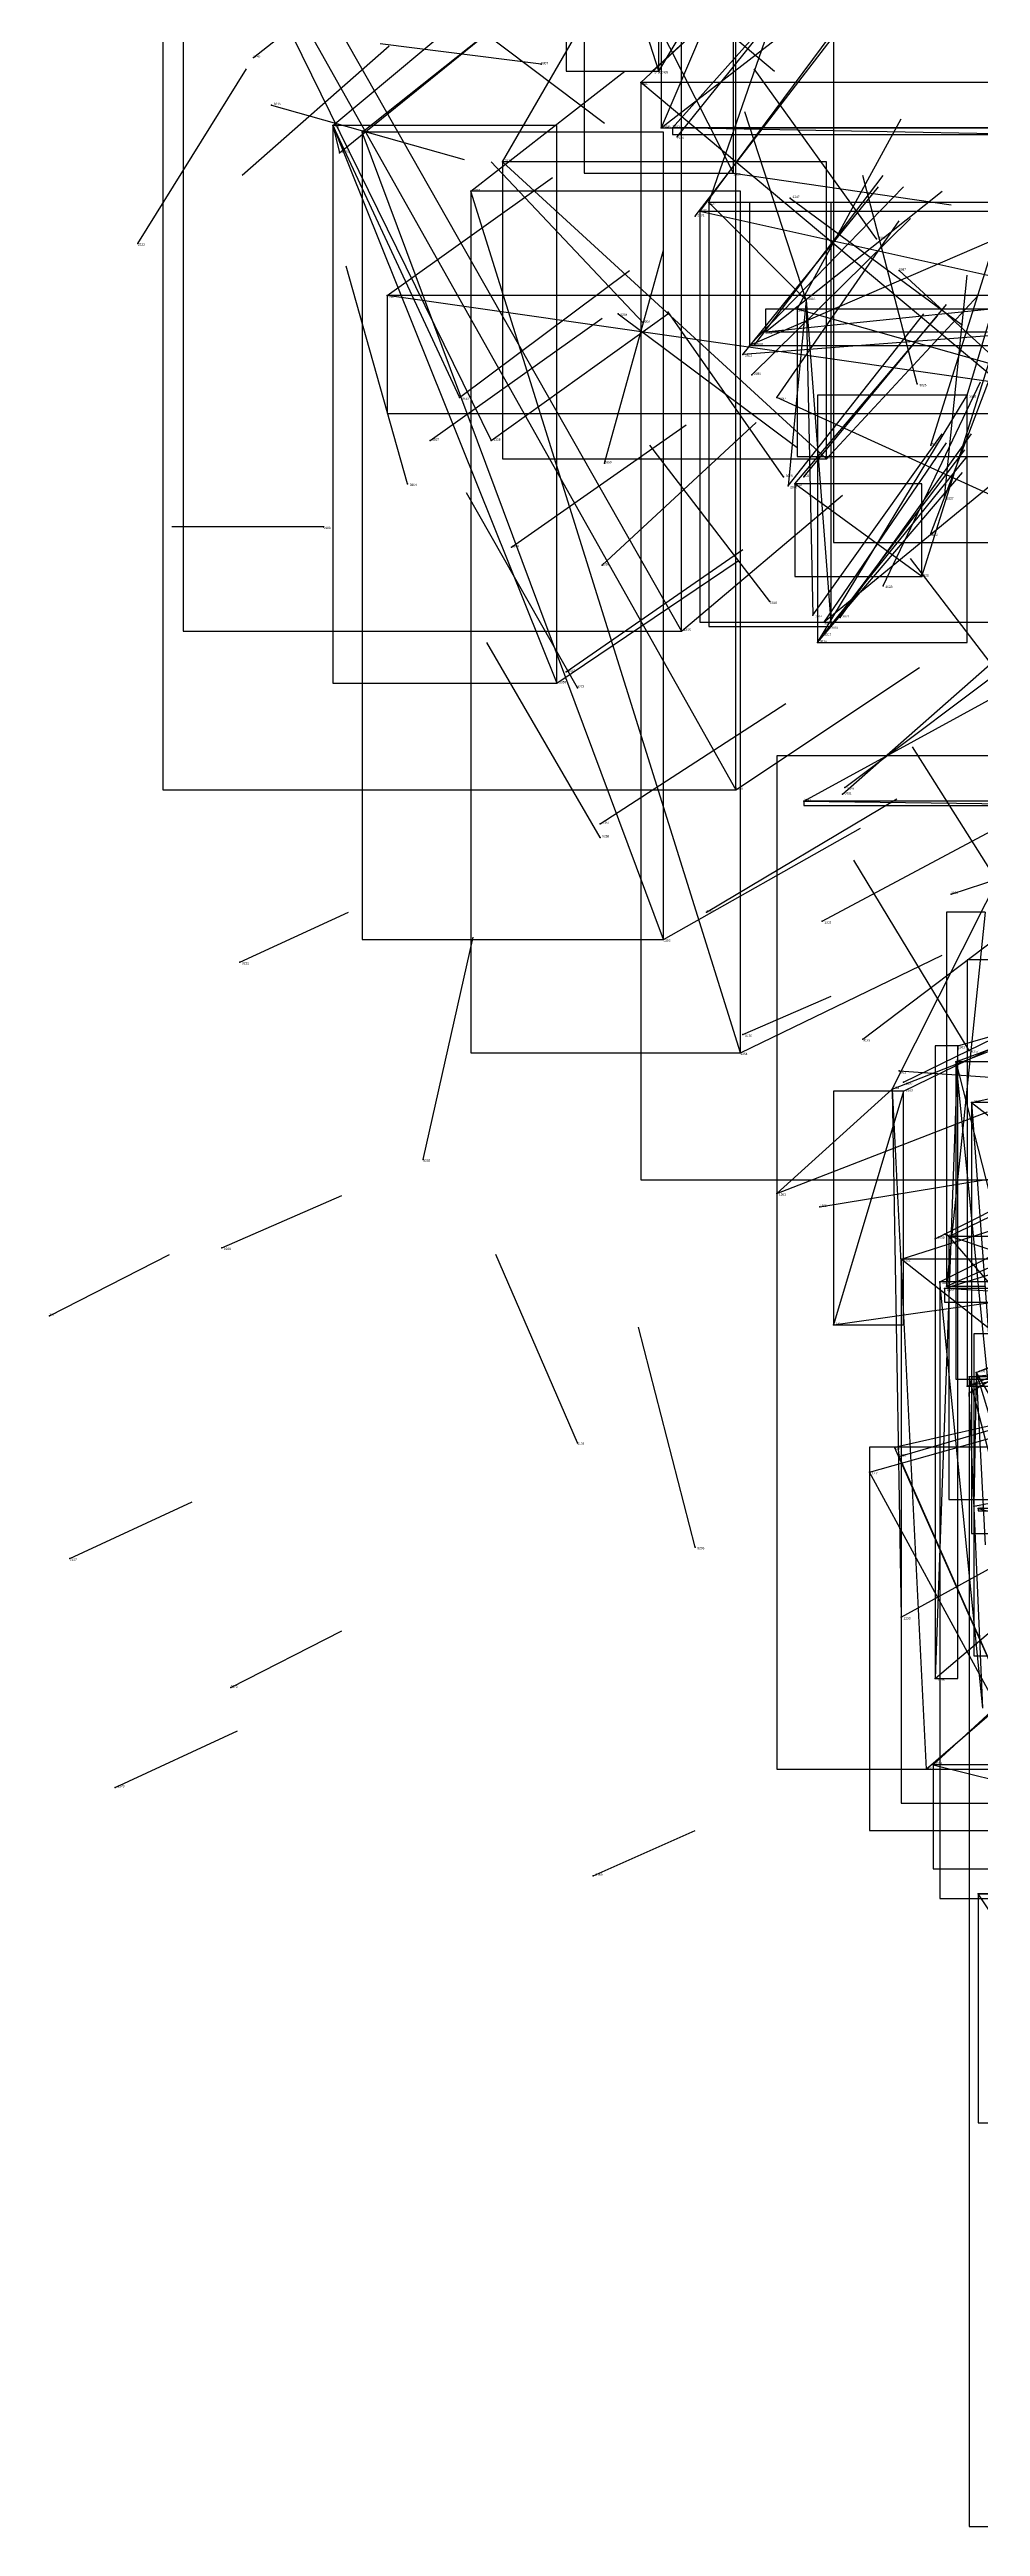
# Model space of a CAD drawing. Extents: x 59.1 to 70.8, y 600.3 to 605.1.
# Drawn here: x 67.576 to 67.987, y 601.72 to 602.813 of the extents above; entities that cross this region are included whole.
import ezdxf

# ---------------------------------------------------------------- set-up
doc = ezdxf.new("R2010")
doc.units = 0
for name, color, linetype in [('Clients', 3, 'CONTINUOUS'), ('Facilities', 3, 'CONTINUOUS'), ('Facilities_lines', 3, 'CONTINUOUS'), ('Min_max_boxes', 1, 'CONTINUOUS'), ('Normals', 1, 'CONTINUOUS'), ('Source_points', 5, 'CONTINUOUS'), ('Text', 3, 'CONTINUOUS')]:
    doc.layers.add(name, color=color, linetype=linetype)

msp = doc.modelspace()

# ---------------------------------------------------------------- linework, layer by layer
at = {"layer": 'Clients', "color": 5}
for p in [(67.837, 602.798, 449.319), (67.846, 602.778, 449.287), (67.851, 602.778, 449.363), (67.704, 602.767, 448.086), (67.714, 602.776, 448.146), (67.762, 602.75, 448.059), (67.867, 602.745, 449.136), (67.863, 602.741, 449.263), (67.725, 602.704, 448.103), (67.906, 602.698, 449.269), (67.882, 602.678, 449.146), (67.885, 602.682, 449.082), (67.757, 602.659, 448.036), (67.897, 602.659, 449.104), (67.981, 602.66, 449.177), (67.771, 602.64, 447.911), (67.919, 602.632, 448.808), (67.902, 602.62, 448.937), (67.905, 602.621, 448.999), (67.913, 602.563, 448.807), (67.918, 602.56, 448.881), (67.921, 602.558, 448.811), (67.855, 602.556, 447.935), (67.8, 602.533, 447.968), (67.879, 602.486, 447.914), (67.897, 602.308, 447.84), (67.952, 602.279, 447.882), (67.969, 602.269, 448.111), (67.971, 602.266, 447.957), (67.972, 602.267, 448.035), (67.922, 602.25, 447.782), (67.981, 602.223, 447.935), (67.982, 602.227, 447.781), (67.982, 602.22, 447.998), (67.949, 602.196, 447.819), (67.951, 602.192, 447.834), (67.938, 602.185, 447.762), (67.984, 602.17, 447.687), (67.986, 602.169, 447.612), (67.952, 602.121, 447.781), (67.967, 602.094, 447.843), (67.963, 602.054, 447.794), (67.986, 601.999, 447.208)]:
    msp.add_point(p, dxfattribs=at)
at = {"layer": 'Facilities', "color": 3}
for p in [(67.666, 602.809, 448.141), (67.793, 602.806, 461.705), (67.842, 602.803, 449.502), (67.845, 602.803, 449.378), (67.674, 602.788, 461.435), (67.701, 602.779, 448.104), (67.853, 602.774, 449.213), (67.776, 602.763, 448.627), (67.878, 602.758, 449.067), (67.903, 602.747, 448.994), (67.861, 602.739, 449.2), (67.615, 602.727, 448.696), (67.941, 602.729, 448.883), (67.951, 602.715, 448.774), (67.91, 602.702, 448.953), (67.827, 602.696, 461.245), (67.838, 602.692, 461.215), (67.887, 602.682, 449.205), (67.892, 602.688, 449.017), (67.886, 602.669, 449.025), (67.959, 602.665, 448.735), (67.744, 602.64, 448.048), (67.965, 602.638, 449.201), (67.821, 602.63, 448.726), (67.9, 602.624, 460.59), (67.909, 602.624, 448.875), (67.734, 602.621, 461.201), (67.971, 602.615, 448.584), (67.697, 602.602, 461.789), (67.78, 602.593, 448.053), (67.965, 602.599, 448.903), (67.82, 602.585, 447.916), (67.961, 602.58, 448.762), (67.894, 602.569, 459.717), (67.944, 602.576, 448.618), (67.925, 602.562, 448.874), (67.915, 602.551, 448.75), (67.918, 602.555, 448.688), (67.804, 602.538, 448.029), (67.809, 602.531, 460.357), (67.926, 602.484, 448.631), (67.927, 602.487, 448.568), (67.819, 602.471, 447.97), (67.909, 602.481, 448.55), (67.819, 602.465, 460.37), (67.974, 602.44, 448.252), (67.866, 602.432, 447.961), (67.917, 602.428, 447.854), (67.847, 602.42, 447.906), (67.66, 602.41, 458.477), (67.882, 602.378, 458.32), (67.935, 602.376, 448.49), (67.977, 602.373, 448.194), (67.881, 602.37, 447.902), (67.951, 602.362, 447.814), (67.976, 602.366, 448.033), (67.982, 602.371, 460.368), (67.948, 602.354, 448.179), (67.953, 602.357, 448.317), (67.953, 602.353, 448.261), (67.983, 602.348, 448.044), (67.741, 602.323, 461.197), (67.916, 602.302, 447.804), (67.967, 602.288, 448.143), (67.971, 602.29, 447.744), (67.973, 602.289, 448.079), (67.652, 602.284, 458.494), (67.576, 602.254, 458.362), (67.985, 602.229, 447.922), (67.809, 602.198, 461.882), (67.585, 602.147, 458.365), (67.861, 602.152, 461.635), (67.656, 602.09, 458.37), (67.966, 602.056, 447.73), (67.605, 602.046, 458.342), (67.816, 602.007, 458.303)]:
    msp.add_point(p, dxfattribs=at)
at = {"layer": 'Facilities_lines', "color": 3}
for p, q in [((67.635, 602.943, 448.225), (67.855, 602.556, 447.935)), ((67.626, 602.935, 448.164), (67.771, 602.64, 447.911)), ((67.626, 602.935, 448.164), (67.879, 602.486, 447.914)), ((67.845, 602.803, 449.378), (67.804, 602.931, 449.473)), ((67.898, 602.9, 449.866), (67.846, 602.778, 449.287)), ((67.878, 602.758, 449.067), (67.812, 602.888, 449.698)), ((68.13, 602.553, 449.003), (67.837, 602.798, 449.319)), ((67.701, 602.779, 448.104), (67.704, 602.767, 448.086)), ((67.701, 602.779, 448.104), (67.8, 602.533, 447.968)), ((67.701, 602.779, 448.104), (67.757, 602.659, 448.036)), ((68.009, 602.775, 449.584), (67.851, 602.778, 449.363)), ((67.847, 602.42, 447.906), (67.714, 602.776, 448.146)), ((67.776, 602.763, 448.627), (67.919, 602.632, 448.808)), ((67.881, 602.37, 447.902), (67.762, 602.75, 448.059)), ((67.91, 602.702, 448.953), (67.867, 602.745, 449.136)), ((68.031, 602.745, 449.503), (67.885, 602.682, 449.082)), ((68.08, 602.693, 449.314), (67.863, 602.741, 449.263)), ((68.089, 602.652, 448.541), (67.725, 602.704, 448.103)), ((67.91, 602.702, 448.953), (67.902, 602.62, 448.937)), ((67.91, 602.702, 448.953), (67.913, 602.563, 448.807)), ((67.91, 602.702, 448.953), (67.921, 602.558, 448.811)), ((68.08, 602.693, 449.314), (67.882, 602.678, 449.146)), ((67.892, 602.688, 449.017), (67.99, 602.698, 449.313)), ((68.136, 602.633, 449.125), (67.906, 602.698, 449.269)), ((68.08, 602.693, 449.314), (67.918, 602.56, 448.881)), ((68.13, 602.553, 449.003), (67.897, 602.659, 449.104)), ((67.915, 602.551, 448.75), (67.981, 602.66, 449.177)), ((67.961, 602.58, 448.762), (67.905, 602.621, 448.999)), ((67.948, 602.354, 448.179), (68.022, 602.501, 448.288)), ((67.909, 602.481, 448.55), (68.059, 602.479, 448.143)), ((67.989, 602.432, 448.179), (67.972, 602.267, 448.035)), ((67.977, 602.373, 448.194), (67.967, 602.094, 447.843)), ((67.976, 602.366, 448.033), (67.99, 602.226, 447.87)), ((67.976, 602.366, 448.033), (67.991, 602.308, 448.011)), ((67.948, 602.354, 448.179), (67.897, 602.308, 447.84)), ((67.953, 602.353, 448.261), (67.922, 602.25, 447.782)), ((67.948, 602.354, 448.179), (67.963, 602.054, 447.794)), ((67.948, 602.354, 448.179), (67.952, 602.121, 447.781)), ((67.983, 602.348, 448.044), (67.997, 602.158, 447.89)), ((67.983, 602.348, 448.044), (67.996, 602.338, 447.968)), ((67.973, 602.289, 448.079), (68.073, 602.173, 448.134)), ((68.005, 602.237, 448.056), (67.952, 602.279, 447.882)), ((67.988, 602.081, 447.616), (67.969, 602.269, 448.111)), ((68.074, 602.26, 448.316), (67.971, 602.266, 447.957)), ((68.089, 602.244, 448.392), (67.981, 602.223, 447.935)), ((67.985, 602.229, 447.922), (68.03, 602.246, 448.187)), ((68.049, 601.969, 447.459), (67.982, 602.227, 447.781)), ((67.988, 602.081, 447.616), (67.982, 602.22, 447.998)), ((67.985, 602.229, 447.922), (67.984, 602.17, 447.687)), ((67.985, 602.229, 447.922), (68.023, 602.104, 447.778)), ((67.985, 602.229, 447.922), (67.989, 602.153, 447.707)), ((67.985, 602.229, 447.922), (68.04, 602.134, 447.994)), ((68.024, 602.027, 447.575), (67.949, 602.196, 447.819)), ((68.024, 602.027, 447.575), (67.951, 602.192, 447.834)), ((68.024, 602.027, 447.575), (67.938, 602.185, 447.762)), ((68.157, 602.168, 447.211), (67.986, 602.169, 447.612)), ((67.966, 602.056, 447.73), (68.15, 602.01, 447.769)), ((68.053, 601.898, 447.277), (67.986, 601.999, 447.208))]:
    msp.add_line(p, q, dxfattribs=at)
at = {"layer": 'Min_max_boxes', "color": 1}
for p, q in [((67.846, 603.073, 449.287), (67.846, 602.778, 449.287)), ((67.846, 603.073, 450.034), (67.846, 602.778, 450.034)), ((67.922, 602.994, 448.403), (67.922, 602.595, 448.403)), ((67.922, 602.994, 448.646), (67.922, 602.595, 448.646)), ((67.635, 602.943, 447.935), (67.635, 602.556, 447.935)), ((67.635, 602.943, 448.225), (67.635, 602.556, 448.225)), ((67.855, 602.556, 447.935), (67.855, 602.943, 447.935)), ((67.855, 602.556, 448.225), (67.855, 602.943, 448.225)), ((67.626, 602.935, 447.911), (67.626, 602.486, 447.911)), ((67.626, 602.935, 448.164), (67.626, 602.486, 448.164)), ((67.804, 602.931, 449.378), (67.804, 602.803, 449.378)), ((67.804, 602.931, 449.473), (67.804, 602.803, 449.473)), ((67.845, 602.803, 449.378), (67.845, 602.931, 449.378)), ((67.845, 602.803, 449.473), (67.845, 602.931, 449.473)), ((67.879, 602.486, 447.911), (67.879, 602.935, 447.911)), ((67.879, 602.486, 448.164), (67.879, 602.935, 448.164)), ((67.812, 602.888, 449.067), (67.812, 602.758, 449.067)), ((67.812, 602.888, 449.698), (67.812, 602.758, 449.698)), ((67.878, 602.758, 449.067), (67.878, 602.888, 449.067)), ((67.878, 602.758, 449.698), (67.878, 602.888, 449.698)), ((67.804, 602.803, 449.378), (67.845, 602.803, 449.378)), ((67.804, 602.803, 449.473), (67.845, 602.803, 449.473)), ((67.804, 602.803, 449.378), (67.804, 602.803, 449.473)), ((68.188, 602.798, 448.525), (67.837, 602.798, 448.525)), ((67.837, 602.798, 448.525), (67.837, 602.314, 448.525)), ((68.188, 602.798, 449.319), (67.837, 602.798, 449.319)), ((67.837, 602.798, 449.319), (67.837, 602.314, 449.319)), ((67.837, 602.798, 448.525), (67.837, 602.798, 449.319)), ((67.845, 602.803, 449.378), (67.845, 602.803, 449.473)), ((67.8, 602.779, 447.968), (67.701, 602.779, 447.968)), ((67.701, 602.779, 447.968), (67.701, 602.533, 447.968)), ((67.8, 602.779, 448.104), (67.701, 602.779, 448.104)), ((67.701, 602.779, 448.104), (67.701, 602.533, 448.104)), ((67.701, 602.779, 447.968), (67.701, 602.779, 448.104)), ((67.8, 602.533, 447.968), (67.8, 602.779, 447.968)), ((67.8, 602.533, 448.104), (67.8, 602.779, 448.104)), ((67.8, 602.779, 447.968), (67.8, 602.779, 448.104)), ((67.846, 602.778, 449.287), (68.059, 602.778, 449.287)), ((67.846, 602.778, 450.034), (68.059, 602.778, 450.034)), ((67.846, 602.778, 449.287), (67.846, 602.778, 450.034)), ((68.009, 602.778, 449.363), (67.851, 602.778, 449.363)), ((67.851, 602.778, 449.363), (67.851, 602.775, 449.363)), ((68.009, 602.778, 449.584), (67.851, 602.778, 449.584)), ((67.851, 602.778, 449.584), (67.851, 602.775, 449.584)), ((67.851, 602.778, 449.363), (67.851, 602.778, 449.584)), ((67.847, 602.776, 447.906), (67.714, 602.776, 447.906)), ((67.714, 602.776, 447.906), (67.714, 602.42, 447.906)), ((67.847, 602.776, 448.146), (67.714, 602.776, 448.146)), ((67.714, 602.776, 448.146), (67.714, 602.42, 448.146)), ((67.714, 602.776, 447.906), (67.714, 602.776, 448.146)), ((67.847, 602.42, 447.906), (67.847, 602.776, 447.906)), ((67.847, 602.42, 448.146), (67.847, 602.776, 448.146)), ((67.847, 602.776, 447.906), (67.847, 602.776, 448.146)), ((67.851, 602.775, 449.363), (68.009, 602.775, 449.363)), ((67.851, 602.775, 449.584), (68.009, 602.775, 449.584)), ((67.851, 602.775, 449.363), (67.851, 602.775, 449.584)), ((67.919, 602.763, 448.627), (67.776, 602.763, 448.627)), ((67.776, 602.763, 448.627), (67.776, 602.632, 448.627)), ((67.919, 602.763, 448.808), (67.776, 602.763, 448.808)), ((67.776, 602.763, 448.808), (67.776, 602.632, 448.808)), ((67.776, 602.763, 448.627), (67.776, 602.763, 448.808)), ((67.812, 602.758, 449.067), (67.878, 602.758, 449.067)), ((67.812, 602.758, 449.698), (67.878, 602.758, 449.698)), ((67.812, 602.758, 449.067), (67.812, 602.758, 449.698)), ((67.878, 602.758, 449.067), (67.878, 602.758, 449.698)), ((67.919, 602.632, 448.627), (67.919, 602.763, 448.627)), ((67.919, 602.632, 448.808), (67.919, 602.763, 448.808)), ((67.919, 602.763, 448.627), (67.919, 602.763, 448.808)), ((67.881, 602.75, 447.902), (67.762, 602.75, 447.902)), ((67.762, 602.75, 447.902), (67.762, 602.37, 447.902)), ((67.881, 602.75, 448.059), (67.762, 602.75, 448.059)), ((67.762, 602.75, 448.059), (67.762, 602.37, 448.059)), ((67.762, 602.75, 447.902), (67.762, 602.75, 448.059)), ((67.921, 602.745, 448.807), (67.867, 602.745, 448.807)), ((67.867, 602.745, 448.807), (67.867, 602.558, 448.807)), ((67.921, 602.745, 449.136), (67.867, 602.745, 449.136)), ((67.867, 602.745, 449.136), (67.867, 602.558, 449.136)), ((67.867, 602.745, 448.807), (67.867, 602.745, 449.136)), ((67.881, 602.37, 447.902), (67.881, 602.75, 447.902)), ((67.881, 602.37, 448.059), (67.881, 602.75, 448.059)), ((67.881, 602.75, 447.902), (67.881, 602.75, 448.059)), ((68.031, 602.745, 449.082), (67.885, 602.745, 449.082)), ((67.885, 602.745, 449.082), (67.885, 602.682, 449.082)), ((68.031, 602.745, 449.503), (67.885, 602.745, 449.503)), ((67.885, 602.745, 449.503), (67.885, 602.682, 449.503)), ((67.885, 602.745, 449.082), (67.885, 602.745, 449.503)), ((67.921, 602.558, 448.807), (67.921, 602.745, 448.807)), ((67.921, 602.558, 449.136), (67.921, 602.745, 449.136)), ((67.921, 602.745, 448.807), (67.921, 602.745, 449.136)), ((68.08, 602.741, 448.881), (67.863, 602.741, 448.881)), ((67.863, 602.741, 448.881), (67.863, 602.56, 448.881)), ((68.08, 602.741, 449.314), (67.863, 602.741, 449.314)), ((67.863, 602.741, 449.314), (67.863, 602.56, 449.314)), ((67.863, 602.741, 448.881), (67.863, 602.741, 449.314)), ((68.089, 602.704, 448.103), (67.725, 602.704, 448.103)), ((67.725, 602.704, 448.103), (67.725, 602.652, 448.103)), ((68.089, 602.704, 448.541), (67.725, 602.704, 448.541)), ((67.725, 602.704, 448.541), (67.725, 602.652, 448.541)), ((67.725, 602.704, 448.103), (67.725, 602.704, 448.541)), ((67.99, 602.698, 449.017), (67.892, 602.698, 449.017)), ((67.892, 602.698, 449.017), (67.892, 602.688, 449.017)), ((67.99, 602.698, 449.313), (67.892, 602.698, 449.313)), ((67.892, 602.698, 449.313), (67.892, 602.688, 449.313)), ((67.892, 602.698, 449.017), (67.892, 602.698, 449.313)), ((68.136, 602.698, 449.125), (67.906, 602.698, 449.125)), ((67.906, 602.698, 449.125), (67.906, 602.633, 449.125)), ((68.136, 602.698, 449.269), (67.906, 602.698, 449.269)), ((67.906, 602.698, 449.269), (67.906, 602.633, 449.269)), ((67.906, 602.698, 449.125), (67.906, 602.698, 449.269)), ((67.885, 602.682, 449.082), (68.031, 602.682, 449.082)), ((67.885, 602.682, 449.503), (68.031, 602.682, 449.503)), ((67.885, 602.682, 449.082), (67.885, 602.682, 449.503)), ((67.892, 602.688, 449.017), (67.99, 602.688, 449.017)), ((67.892, 602.688, 449.313), (67.99, 602.688, 449.313)), ((67.892, 602.688, 449.017), (67.892, 602.688, 449.313)), ((67.981, 602.66, 448.75), (67.915, 602.66, 448.75)), ((67.915, 602.66, 448.75), (67.915, 602.551, 448.75)), ((67.981, 602.66, 449.177), (67.915, 602.66, 449.177)), ((67.915, 602.66, 449.177), (67.915, 602.551, 449.177)), ((67.915, 602.66, 448.75), (67.915, 602.66, 449.177)), ((67.981, 602.551, 448.75), (67.981, 602.66, 448.75)), ((67.981, 602.551, 449.177), (67.981, 602.66, 449.177)), ((67.981, 602.66, 448.75), (67.981, 602.66, 449.177)), ((67.725, 602.652, 448.103), (68.089, 602.652, 448.103)), ((67.725, 602.652, 448.541), (68.089, 602.652, 448.541)), ((67.725, 602.652, 448.103), (67.725, 602.652, 448.541)), ((67.776, 602.632, 448.627), (67.919, 602.632, 448.627)), ((67.776, 602.632, 448.808), (67.919, 602.632, 448.808)), ((67.776, 602.632, 448.627), (67.776, 602.632, 448.808)), ((67.906, 602.633, 449.125), (68.136, 602.633, 449.125)), ((67.906, 602.633, 449.269), (68.136, 602.633, 449.269)), ((67.906, 602.633, 449.125), (67.906, 602.633, 449.269)), ((67.919, 602.632, 448.627), (67.919, 602.632, 448.808)), ((67.961, 602.621, 448.762), (67.905, 602.621, 448.762)), ((67.905, 602.621, 448.762), (67.905, 602.58, 448.762)), ((67.961, 602.621, 448.999), (67.905, 602.621, 448.999)), ((67.905, 602.621, 448.999), (67.905, 602.58, 448.999)), ((67.905, 602.621, 448.762), (67.905, 602.621, 448.999)), ((67.961, 602.58, 448.762), (67.961, 602.621, 448.762)), ((67.961, 602.58, 448.999), (67.961, 602.621, 448.999)), ((67.961, 602.621, 448.762), (67.961, 602.621, 448.999)), ((67.922, 602.595, 448.403), (68.235, 602.595, 448.403)), ((67.922, 602.595, 448.646), (68.235, 602.595, 448.646)), ((67.922, 602.595, 448.403), (67.922, 602.595, 448.646)), ((67.905, 602.58, 448.762), (67.961, 602.58, 448.762)), ((67.905, 602.58, 448.999), (67.961, 602.58, 448.999)), ((67.905, 602.58, 448.762), (67.905, 602.58, 448.999)), ((67.961, 602.58, 448.762), (67.961, 602.58, 448.999)), ((67.863, 602.56, 448.881), (68.08, 602.56, 448.881)), ((67.863, 602.56, 449.314), (68.08, 602.56, 449.314)), ((67.863, 602.56, 448.881), (67.863, 602.56, 449.314)), ((67.867, 602.558, 448.807), (67.921, 602.558, 448.807)), ((67.867, 602.558, 449.136), (67.921, 602.558, 449.136)), ((67.867, 602.558, 448.807), (67.867, 602.558, 449.136)), ((67.921, 602.558, 448.807), (67.921, 602.558, 449.136)), ((67.635, 602.556, 447.935), (67.855, 602.556, 447.935)), ((67.635, 602.556, 448.225), (67.855, 602.556, 448.225)), ((67.635, 602.556, 447.935), (67.635, 602.556, 448.225)), ((67.855, 602.556, 447.935), (67.855, 602.556, 448.225)), ((67.915, 602.551, 448.75), (67.981, 602.551, 448.75)), ((67.915, 602.551, 449.177), (67.981, 602.551, 449.177)), ((67.915, 602.551, 448.75), (67.915, 602.551, 449.177)), ((67.981, 602.551, 448.75), (67.981, 602.551, 449.177)), ((67.701, 602.533, 447.968), (67.8, 602.533, 447.968)), ((67.701, 602.533, 448.104), (67.8, 602.533, 448.104)), ((67.701, 602.533, 447.968), (67.701, 602.533, 448.104)), ((67.8, 602.533, 447.968), (67.8, 602.533, 448.104)), ((68.022, 602.501, 447.781), (67.897, 602.501, 447.781)), ((67.897, 602.501, 447.781), (67.897, 602.054, 447.781)), ((68.022, 602.501, 448.288), (67.897, 602.501, 448.288)), ((67.897, 602.501, 448.288), (67.897, 602.054, 448.288)), ((67.897, 602.501, 447.781), (67.897, 602.501, 448.288)), ((67.626, 602.486, 447.911), (67.879, 602.486, 447.911)), ((67.626, 602.486, 448.164), (67.879, 602.486, 448.164)), ((67.626, 602.486, 447.911), (67.626, 602.486, 448.164)), ((67.879, 602.486, 447.911), (67.879, 602.486, 448.164)), ((68.059, 602.481, 448.143), (67.909, 602.481, 448.143)), ((67.909, 602.481, 448.143), (67.909, 602.479, 448.143)), ((68.059, 602.481, 448.55), (67.909, 602.481, 448.55)), ((67.909, 602.481, 448.55), (67.909, 602.479, 448.55)), ((67.909, 602.481, 448.143), (67.909, 602.481, 448.55)), ((67.909, 602.479, 448.143), (68.059, 602.479, 448.143)), ((67.909, 602.479, 448.55), (68.059, 602.479, 448.55)), ((67.909, 602.479, 448.143), (67.909, 602.479, 448.55)), ((67.989, 602.432, 448.035), (67.972, 602.432, 448.035)), ((67.972, 602.432, 448.035), (67.972, 602.267, 448.035)), ((67.989, 602.432, 448.179), (67.972, 602.432, 448.179)), ((67.972, 602.432, 448.179), (67.972, 602.267, 448.179)), ((67.972, 602.432, 448.035), (67.972, 602.432, 448.179)), ((67.714, 602.42, 447.906), (67.847, 602.42, 447.906)), ((67.714, 602.42, 448.146), (67.847, 602.42, 448.146)), ((67.714, 602.42, 447.906), (67.714, 602.42, 448.146)), ((67.847, 602.42, 447.906), (67.847, 602.42, 448.146)), ((68.18, 602.411, 447.935), (67.981, 602.411, 447.935)), ((67.981, 602.411, 447.935), (67.981, 602.223, 447.935)), ((68.18, 602.411, 448.698), (67.981, 602.411, 448.698)), ((67.981, 602.411, 448.698), (67.981, 602.223, 448.698)), ((67.981, 602.411, 447.935), (67.981, 602.411, 448.698)), ((67.977, 602.373, 447.843), (67.967, 602.373, 447.843)), ((67.967, 602.373, 447.843), (67.967, 602.094, 447.843)), ((67.977, 602.373, 448.194), (67.967, 602.373, 448.194)), ((67.967, 602.373, 448.194), (67.967, 602.094, 448.194)), ((67.967, 602.373, 447.843), (67.967, 602.373, 448.194)), ((67.977, 602.094, 447.843), (67.977, 602.373, 447.843)), ((67.977, 602.094, 448.194), (67.977, 602.373, 448.194)), ((67.977, 602.373, 447.843), (67.977, 602.373, 448.194)), ((67.762, 602.37, 447.902), (67.881, 602.37, 447.902)), ((67.762, 602.37, 448.059), (67.881, 602.37, 448.059)), ((67.762, 602.37, 447.902), (67.762, 602.37, 448.059)), ((67.881, 602.37, 447.902), (67.881, 602.37, 448.059)), ((67.991, 602.366, 447.87), (67.976, 602.366, 447.87)), ((67.976, 602.366, 447.87), (67.976, 602.226, 447.87)), ((67.991, 602.366, 448.033), (67.976, 602.366, 448.033)), ((67.976, 602.366, 448.033), (67.976, 602.226, 448.033)), ((67.976, 602.366, 447.87), (67.976, 602.366, 448.033)), ((67.953, 602.353, 447.782), (67.922, 602.353, 447.782)), ((67.922, 602.353, 447.782), (67.922, 602.25, 447.782)), ((67.953, 602.353, 448.261), (67.922, 602.353, 448.261)), ((67.922, 602.353, 448.261), (67.922, 602.25, 448.261)), ((67.922, 602.353, 447.782), (67.922, 602.353, 448.261)), ((67.953, 602.25, 447.782), (67.953, 602.353, 447.782)), ((67.953, 602.25, 448.261), (67.953, 602.353, 448.261)), ((67.953, 602.353, 447.782), (67.953, 602.353, 448.261)), ((67.997, 602.348, 447.89), (67.983, 602.348, 447.89)), ((67.983, 602.348, 447.89), (67.983, 602.158, 447.89)), ((67.997, 602.348, 448.044), (67.983, 602.348, 448.044)), ((67.983, 602.348, 448.044), (67.983, 602.158, 448.044)), ((67.983, 602.348, 447.89), (67.983, 602.348, 448.044)), ((67.837, 602.314, 448.525), (68.188, 602.314, 448.525)), ((67.837, 602.314, 449.319), (68.188, 602.314, 449.319)), ((67.837, 602.314, 448.525), (67.837, 602.314, 449.319)), ((68.073, 602.289, 448.079), (67.973, 602.289, 448.079)), ((67.973, 602.289, 448.079), (67.973, 602.173, 448.079)), ((68.073, 602.289, 448.134), (67.973, 602.289, 448.134)), ((67.973, 602.289, 448.134), (67.973, 602.173, 448.134)), ((67.973, 602.289, 448.079), (67.973, 602.289, 448.134)), ((68.124, 602.279, 447.829), (67.952, 602.279, 447.829)), ((67.952, 602.279, 447.829), (67.952, 602.039, 447.829)), ((68.124, 602.279, 448.056), (67.952, 602.279, 448.056)), ((67.952, 602.279, 448.056), (67.952, 602.039, 448.056)), ((67.952, 602.279, 447.829), (67.952, 602.279, 448.056)), ((68.108, 602.269, 447.21), (67.969, 602.269, 447.21)), ((67.969, 602.269, 447.21), (67.969, 601.997, 447.21)), ((68.108, 602.269, 448.111), (67.969, 602.269, 448.111)), ((67.969, 602.269, 448.111), (67.969, 601.997, 448.111)), ((67.969, 602.269, 447.21), (67.969, 602.269, 448.111)), ((68.074, 602.266, 447.957), (67.971, 602.266, 447.957)), ((67.971, 602.266, 447.957), (67.971, 602.26, 447.957)), ((68.074, 602.266, 448.316), (67.971, 602.266, 448.316)), ((67.971, 602.266, 448.316), (67.971, 602.26, 448.316)), ((67.971, 602.266, 447.957), (67.971, 602.266, 448.316)), ((67.972, 602.267, 448.035), (67.989, 602.267, 448.035)), ((67.972, 602.267, 448.179), (67.989, 602.267, 448.179)), ((67.972, 602.267, 448.035), (67.972, 602.267, 448.179)), ((67.971, 602.26, 447.957), (68.074, 602.26, 447.957)), ((67.971, 602.26, 448.316), (68.074, 602.26, 448.316)), ((67.971, 602.26, 447.957), (67.971, 602.26, 448.316)), ((67.922, 602.25, 447.782), (67.953, 602.25, 447.782)), ((67.922, 602.25, 448.261), (67.953, 602.25, 448.261)), ((67.922, 602.25, 447.782), (67.922, 602.25, 448.261)), ((67.953, 602.25, 447.782), (67.953, 602.25, 448.261)), ((68.04, 602.246, 447.687), (67.984, 602.246, 447.687)), ((67.984, 602.246, 447.687), (67.984, 602.104, 447.687)), ((68.04, 602.246, 448.187), (67.984, 602.246, 448.187)), ((67.984, 602.246, 448.187), (67.984, 602.104, 448.187)), ((67.984, 602.246, 447.687), (67.984, 602.246, 448.187)), ((67.976, 602.226, 447.87), (67.991, 602.226, 447.87)), ((67.976, 602.226, 448.033), (67.991, 602.226, 448.033)), ((67.976, 602.226, 447.87), (67.976, 602.226, 448.033)), ((67.981, 602.223, 447.935), (68.18, 602.223, 447.935)), ((67.981, 602.223, 448.698), (68.18, 602.223, 448.698)), ((67.981, 602.223, 447.935), (67.981, 602.223, 448.698)), ((68.207, 602.227, 446.937), (67.982, 602.227, 446.937)), ((67.982, 602.227, 446.937), (67.982, 601.72, 446.937)), ((68.207, 602.227, 447.781), (67.982, 602.227, 447.781)), ((67.982, 602.227, 447.781), (67.982, 601.72, 447.781)), ((67.982, 602.227, 446.937), (67.982, 602.227, 447.781)), ((68.024, 602.196, 447.575), (67.938, 602.196, 447.575)), ((67.938, 602.196, 447.575), (67.938, 602.027, 447.575)), ((68.024, 602.196, 447.916), (67.938, 602.196, 447.916)), ((67.938, 602.196, 447.916), (67.938, 602.027, 447.916)), ((67.938, 602.196, 447.575), (67.938, 602.196, 447.916)), ((67.973, 602.173, 448.079), (68.073, 602.173, 448.079)), ((67.973, 602.173, 448.134), (68.073, 602.173, 448.134)), ((67.973, 602.173, 448.079), (67.973, 602.173, 448.134)), ((68.157, 602.169, 447.211), (67.986, 602.169, 447.211)), ((67.986, 602.169, 447.211), (67.986, 602.168, 447.211)), ((68.157, 602.169, 447.612), (67.986, 602.169, 447.612)), ((67.986, 602.169, 447.612), (67.986, 602.168, 447.612)), ((67.986, 602.169, 447.211), (67.986, 602.169, 447.612)), ((67.986, 602.168, 447.211), (68.157, 602.168, 447.211)), ((67.986, 602.168, 447.612), (68.157, 602.168, 447.612)), ((67.986, 602.168, 447.211), (67.986, 602.168, 447.612)), ((67.983, 602.158, 447.89), (67.997, 602.158, 447.89)), ((67.983, 602.158, 448.044), (67.997, 602.158, 448.044)), ((67.983, 602.158, 447.89), (67.983, 602.158, 448.044)), ((67.984, 602.104, 447.687), (68.04, 602.104, 447.687)), ((67.984, 602.104, 448.187), (68.04, 602.104, 448.187)), ((67.984, 602.104, 447.687), (67.984, 602.104, 448.187)), ((67.967, 602.094, 447.843), (67.977, 602.094, 447.843)), ((67.967, 602.094, 448.194), (67.977, 602.094, 448.194)), ((67.967, 602.094, 447.843), (67.967, 602.094, 448.194)), ((67.977, 602.094, 447.843), (67.977, 602.094, 448.194)), ((68.15, 602.056, 447.73), (67.966, 602.056, 447.73)), ((67.966, 602.056, 447.73), (67.966, 602.01, 447.73)), ((68.15, 602.056, 447.769), (67.966, 602.056, 447.769)), ((67.966, 602.056, 447.769), (67.966, 602.01, 447.769)), ((67.966, 602.056, 447.73), (67.966, 602.056, 447.769)), ((67.897, 602.054, 447.781), (68.022, 602.054, 447.781)), ((67.897, 602.054, 448.288), (68.022, 602.054, 448.288)), ((67.897, 602.054, 447.781), (67.897, 602.054, 448.288)), ((67.952, 602.039, 447.829), (68.124, 602.039, 447.829)), ((67.952, 602.039, 448.056), (68.124, 602.039, 448.056)), ((67.952, 602.039, 447.829), (67.952, 602.039, 448.056)), ((67.938, 602.027, 447.575), (68.024, 602.027, 447.575)), ((67.938, 602.027, 447.916), (68.024, 602.027, 447.916)), ((67.938, 602.027, 447.575), (67.938, 602.027, 447.916)), ((67.966, 602.01, 447.73), (68.15, 602.01, 447.73)), ((67.966, 602.01, 447.769), (68.15, 602.01, 447.769)), ((67.966, 602.01, 447.73), (67.966, 602.01, 447.769)), ((67.969, 601.997, 447.21), (68.108, 601.997, 447.21)), ((67.969, 601.997, 448.111), (68.108, 601.997, 448.111)), ((67.969, 601.997, 447.21), (67.969, 601.997, 448.111)), ((68.053, 601.999, 447.208), (67.986, 601.999, 447.208)), ((67.986, 601.999, 447.208), (67.986, 601.898, 447.208)), ((68.053, 601.999, 447.277), (67.986, 601.999, 447.277)), ((67.986, 601.999, 447.277), (67.986, 601.898, 447.277)), ((67.986, 601.999, 447.208), (67.986, 601.999, 447.277)), ((67.986, 601.898, 447.208), (68.053, 601.898, 447.208)), ((67.986, 601.898, 447.277), (68.053, 601.898, 447.277)), ((67.986, 601.898, 447.208), (67.986, 601.898, 447.277)), ((67.982, 601.72, 446.937), (68.207, 601.72, 446.937)), ((67.982, 601.72, 447.781), (68.207, 601.72, 447.781)), ((67.982, 601.72, 446.937), (67.982, 601.72, 447.781))]:
    msp.add_line(p, q, dxfattribs=at)
at = {"layer": 'Normals', "color": 1}
for p, q in [((67.845, 602.803, 449.378), (67.895, 602.887, 449.356)), ((67.666, 602.809, 448.141), (67.736, 602.864, 448.096)), ((67.821, 602.866, 449.49), (67.896, 602.803, 449.509)), ((67.837, 602.798, 449.319), (67.91, 602.866, 449.312)), ((67.842, 602.803, 449.502), (67.915, 602.87, 449.489)), ((67.851, 602.778, 449.363), (67.917, 602.852, 449.348)), ((67.853, 602.774, 449.213), (67.915, 602.851, 449.199)), ((67.701, 602.779, 448.104), (67.768, 602.835, 448.055)), ((67.776, 602.763, 448.627), (67.816, 602.832, 448.687)), ((67.846, 602.778, 449.287), (67.925, 602.839, 449.278)), ((67.867, 602.745, 449.136), (67.898, 602.834, 449.102)), ((67.704, 602.767, 448.086), (67.772, 602.822, 448.037)), ((67.714, 602.776, 448.146), (67.782, 602.83, 448.096)), ((67.756, 602.829, 461.244), (67.821, 602.78, 461.302)), ((67.726, 602.814, 448.061), (67.661, 602.757, 448.111)), ((67.793, 602.806, 461.705), (67.722, 602.815, 461.775)), ((67.861, 602.739, 449.2), (67.921, 602.817, 449.18)), ((67.863, 602.741, 449.263), (67.921, 602.819, 449.24)), ((67.615, 602.727, 448.696), (67.663, 602.804, 448.739)), ((67.762, 602.75, 448.059), (67.83, 602.803, 448.008)), ((67.941, 602.729, 448.883), (67.887, 602.804, 448.845)), ((67.674, 602.788, 461.435), (67.759, 602.764, 461.388)), ((67.91, 602.702, 448.953), (67.883, 602.785, 448.905)), ((67.906, 602.698, 449.269), (67.952, 602.782, 449.24)), ((67.725, 602.704, 448.103), (67.798, 602.756, 448.06)), ((67.838, 602.692, 461.215), (67.771, 602.763, 461.193)), ((67.878, 602.758, 449.067), (67.974, 602.744, 449.093)), ((67.887, 602.682, 449.205), (67.944, 602.757, 449.172)), ((67.959, 602.665, 448.735), (67.935, 602.757, 448.705)), ((67.882, 602.678, 449.146), (67.942, 602.752, 449.115)), ((67.885, 602.682, 449.082), (67.953, 602.752, 449.06)), ((67.892, 602.688, 449.017), (67.97, 602.75, 449.004)), ((67.903, 602.747, 448.994), (67.979, 602.691, 449.027)), ((67.981, 602.66, 449.177), (68.007, 602.747, 449.136)), ((67.886, 602.669, 449.025), (67.956, 602.738, 449.007)), ((67.897, 602.659, 449.104), (67.951, 602.737, 449.074)), ((67.821, 602.63, 448.726), (67.847, 602.724, 448.704)), ((67.965, 602.638, 449.201), (67.993, 602.727, 449.164)), ((67.734, 602.621, 461.201), (67.707, 602.717, 461.203)), ((67.757, 602.659, 448.036), (67.832, 602.715, 448.001)), ((67.951, 602.715, 448.774), (68.022, 602.65, 448.802)), ((67.971, 602.615, 448.584), (67.981, 602.713, 448.565)), ((67.909, 602.624, 448.875), (67.972, 602.7, 448.859)), ((67.919, 602.632, 448.808), (67.986, 602.704, 448.79)), ((67.744, 602.64, 448.048), (67.82, 602.694, 448.012)), ((67.771, 602.64, 447.911), (67.849, 602.696, 447.883)), ((67.827, 602.696, 461.245), (67.906, 602.637, 461.263)), ((67.9, 602.624, 460.59), (67.849, 602.697, 460.544)), ((67.902, 602.62, 448.937), (67.962, 602.696, 448.912)), ((67.905, 602.621, 448.999), (67.968, 602.695, 448.976)), ((67.965, 602.599, 448.903), (67.997, 602.683, 448.858)), ((67.961, 602.58, 448.762), (67.991, 602.675, 448.763)), ((67.944, 602.576, 448.618), (67.987, 602.666, 448.612)), ((67.78, 602.593, 448.053), (67.857, 602.647, 448.019)), ((67.82, 602.585, 447.916), (67.888, 602.648, 447.879)), ((67.894, 602.569, 459.717), (67.841, 602.638, 459.766)), ((67.913, 602.563, 448.807), (67.97, 602.643, 448.788)), ((67.918, 602.56, 448.881), (67.972, 602.639, 448.853)), ((67.921, 602.558, 448.811), (67.98, 602.636, 448.792)), ((67.925, 602.562, 448.874), (67.983, 602.643, 448.86)), ((67.915, 602.551, 448.75), (67.979, 602.626, 448.736)), ((67.918, 602.555, 448.688), (67.981, 602.633, 448.684)), ((67.809, 602.531, 460.357), (67.76, 602.617, 460.342)), ((67.855, 602.556, 447.935), (67.926, 602.616, 447.897)), ((67.697, 602.602, 461.789), (67.63, 602.602, 461.863)), ((67.804, 602.538, 448.029), (67.882, 602.592, 447.998)), ((67.8, 602.533, 447.968), (67.88, 602.587, 447.94)), ((68.012, 602.515, 460.556), (67.956, 602.588, 460.517)), ((67.819, 602.465, 460.37), (67.769, 602.551, 460.357)), ((67.926, 602.484, 448.631), (68.001, 602.55, 448.628)), ((67.927, 602.487, 448.568), (68.007, 602.547, 448.569)), ((67.879, 602.486, 447.914), (67.96, 602.54, 447.894)), ((67.909, 602.481, 448.55), (67.997, 602.529, 448.552)), ((67.819, 602.471, 447.97), (67.901, 602.524, 447.948)), ((68.01, 602.421, 448.105), (67.957, 602.505, 448.113)), ((67.866, 602.432, 447.961), (67.95, 602.482, 447.941)), ((67.917, 602.428, 447.854), (68.005, 602.475, 447.863)), ((67.847, 602.42, 447.906), (67.934, 602.469, 447.895)), ((67.974, 602.44, 448.252), (68.066, 602.47, 448.227)), ((67.982, 602.371, 460.368), (67.931, 602.455, 460.348)), ((67.66, 602.41, 458.477), (67.708, 602.432, 458.562)), ((67.935, 602.376, 448.49), (68.013, 602.435, 448.469)), ((67.741, 602.323, 461.197), (67.763, 602.421, 461.196)), ((67.881, 602.37, 447.902), (67.97, 602.413, 447.889)), ((67.882, 602.378, 458.32), (67.921, 602.395, 458.41)), ((67.953, 602.357, 448.317), (68.039, 602.399, 448.29)), ((67.953, 602.353, 448.261), (68.037, 602.394, 448.226)), ((67.976, 602.366, 448.033), (68.067, 602.4, 448.008)), ((67.977, 602.373, 448.194), (68.063, 602.398, 448.15)), ((67.948, 602.354, 448.179), (68.035, 602.388, 448.144)), ((67.951, 602.362, 447.814), (68.039, 602.356, 447.862)), ((67.983, 602.348, 448.044), (68.078, 602.369, 448.021)), ((67.897, 602.308, 447.84), (67.99, 602.344, 447.838)), ((67.967, 602.288, 448.143), (68.053, 602.331, 448.115)), ((67.973, 602.289, 448.079), (68.06, 602.331, 448.054)), ((67.916, 602.302, 447.804), (68.013, 602.318, 447.821)), ((67.652, 602.284, 458.494), (67.705, 602.307, 458.576)), ((67.952, 602.279, 447.882), (68.046, 602.309, 447.869)), ((67.969, 602.269, 448.111), (68.055, 602.312, 448.085)), ((67.972, 602.267, 448.035), (68.061, 602.306, 448.011)), ((67.971, 602.266, 447.957), (68.065, 602.295, 447.937)), ((67.971, 602.29, 447.744), (68.059, 602.26, 447.781)), ((67.576, 602.254, 458.362), (67.629, 602.281, 458.442)), ((67.809, 602.198, 461.882), (67.773, 602.281, 461.84)), ((67.922, 602.25, 447.782), (68.021, 602.264, 447.789)), ((67.982, 602.22, 447.998), (68.064, 602.269, 447.969)), ((67.985, 602.229, 447.922), (68.076, 602.266, 447.905)), ((67.981, 602.223, 447.935), (68.073, 602.259, 447.919)), ((67.861, 602.152, 461.635), (67.836, 602.249, 461.629)), ((67.982, 602.227, 447.781), (68.081, 602.237, 447.788)), ((67.951, 602.192, 447.834), (68.047, 602.22, 447.826)), ((67.938, 602.185, 447.762), (68.034, 602.212, 447.757)), ((67.949, 602.196, 447.819), (68.046, 602.218, 447.815)), ((67.984, 602.17, 447.687), (68.082, 602.189, 447.695)), ((67.585, 602.147, 458.365), (67.639, 602.172, 458.445)), ((67.952, 602.121, 447.781), (68.039, 602.169, 447.772)), ((67.986, 602.169, 447.612), (68.08, 602.144, 447.637)), ((67.967, 602.094, 447.843), (68.041, 602.157, 447.819)), ((67.966, 602.056, 447.73), (68.038, 602.122, 447.71)), ((67.656, 602.09, 458.37), (67.705, 602.115, 458.453)), ((67.963, 602.054, 447.794), (68.037, 602.118, 447.772)), ((67.605, 602.046, 458.342), (67.659, 602.071, 458.422)), ((67.816, 602.007, 458.303), (67.861, 602.027, 458.39)), ((67.986, 601.999, 447.208), (68.085, 601.999, 447.219))]:
    msp.add_line(p, q, dxfattribs=at)
at = {"layer": 'Source_points', "color": 5}
for p in [(67.666, 602.809, 448.141), (67.793, 602.806, 461.705), (67.837, 602.798, 449.319), (67.842, 602.803, 449.502), (67.845, 602.803, 449.378), (67.674, 602.788, 461.435), (67.701, 602.779, 448.104), (67.846, 602.778, 449.287), (67.851, 602.778, 449.363), (67.704, 602.767, 448.086), (67.714, 602.776, 448.146), (67.853, 602.774, 449.213), (67.776, 602.763, 448.627), (67.878, 602.758, 449.067), (67.762, 602.75, 448.059), (67.867, 602.745, 449.136), (67.903, 602.747, 448.994), (67.861, 602.739, 449.2), (67.863, 602.741, 449.263), (67.615, 602.727, 448.696), (67.941, 602.729, 448.883), (67.951, 602.715, 448.774), (67.725, 602.704, 448.103), (67.91, 602.702, 448.953), (67.827, 602.696, 461.245), (67.838, 602.692, 461.215), (67.906, 602.698, 449.269), (67.882, 602.678, 449.146), (67.885, 602.682, 449.082), (67.887, 602.682, 449.205), (67.892, 602.688, 449.017), (67.886, 602.669, 449.025), (67.757, 602.659, 448.036), (67.897, 602.659, 449.104), (67.959, 602.665, 448.735), (67.981, 602.66, 449.177), (67.744, 602.64, 448.048), (67.771, 602.64, 447.911), (67.965, 602.638, 449.201), (67.821, 602.63, 448.726), (67.9, 602.624, 460.59), (67.909, 602.624, 448.875), (67.919, 602.632, 448.808), (67.734, 602.621, 461.201), (67.902, 602.62, 448.937), (67.905, 602.621, 448.999), (67.971, 602.615, 448.584), (67.697, 602.602, 461.789), (67.78, 602.593, 448.053), (67.965, 602.599, 448.903), (67.82, 602.585, 447.916), (67.961, 602.58, 448.762), (67.894, 602.569, 459.717), (67.944, 602.576, 448.618), (67.913, 602.563, 448.807), (67.918, 602.56, 448.881), (67.921, 602.558, 448.811), (67.925, 602.562, 448.874), (67.855, 602.556, 447.935), (67.915, 602.551, 448.75), (67.918, 602.555, 448.688), (67.804, 602.538, 448.029), (67.8, 602.533, 447.968), (67.809, 602.531, 460.357), (67.879, 602.486, 447.914), (67.926, 602.484, 448.631), (67.927, 602.487, 448.568), (67.819, 602.471, 447.97), (67.909, 602.481, 448.55), (67.819, 602.465, 460.37), (67.974, 602.44, 448.252), (67.866, 602.432, 447.961), (67.917, 602.428, 447.854), (67.847, 602.42, 447.906), (67.66, 602.41, 458.477), (67.882, 602.378, 458.32), (67.935, 602.376, 448.49), (67.977, 602.373, 448.194), (67.881, 602.37, 447.902), (67.951, 602.362, 447.814), (67.976, 602.366, 448.033), (67.982, 602.371, 460.368), (67.948, 602.354, 448.179), (67.953, 602.357, 448.317), (67.953, 602.353, 448.261), (67.983, 602.348, 448.044), (67.741, 602.323, 461.197), (67.897, 602.308, 447.84), (67.916, 602.302, 447.804), (67.967, 602.288, 448.143), (67.971, 602.29, 447.744), (67.973, 602.289, 448.079), (67.652, 602.284, 458.494), (67.952, 602.279, 447.882), (67.969, 602.269, 448.111), (67.971, 602.266, 447.957), (67.972, 602.267, 448.035), (67.576, 602.254, 458.362), (67.922, 602.25, 447.782), (67.981, 602.223, 447.935), (67.982, 602.227, 447.781), (67.982, 602.22, 447.998), (67.985, 602.229, 447.922), (67.809, 602.198, 461.882), (67.949, 602.196, 447.819), (67.951, 602.192, 447.834), (67.938, 602.185, 447.762), (67.984, 602.17, 447.687), (67.986, 602.169, 447.612), (67.585, 602.147, 458.365), (67.861, 602.152, 461.635), (67.952, 602.121, 447.781), (67.656, 602.09, 458.37), (67.967, 602.094, 447.843), (67.966, 602.056, 447.73), (67.605, 602.046, 458.342), (67.963, 602.054, 447.794), (67.816, 602.007, 458.303), (67.986, 601.999, 447.208)]:
    msp.add_point(p, dxfattribs=at)

# ---------------------------------------------------------------- texts
at = {"layer": 'Text', "color": 3}
for s, p in [('2243', (67.666, 602.809, 448.141)), ('8307', (67.793, 602.806, 461.705)), ('2441', (67.837, 602.797, 449.319)), ('2450', (67.843, 602.802, 449.502)), ('2465', (67.846, 602.802, 449.378)), ('8216', (67.675, 602.788, 461.435)), ('2241', (67.701, 602.778, 448.104)), ('2245', (67.714, 602.776, 448.146)), ('2446', (67.847, 602.778, 449.287)), ('2440', (67.851, 602.778, 449.363)), ('2238', (67.705, 602.767, 448.086)), ('2429', (67.853, 602.773, 449.213)), ('2336', (67.777, 602.763, 448.627)), ('2428', (67.878, 602.757, 449.067)), ('2255', (67.763, 602.75, 448.059)), ('2427', (67.867, 602.744, 449.136)), ('2347', (67.904, 602.747, 448.994)), ('2431', (67.862, 602.739, 449.2)), ('2437', (67.863, 602.741, 449.263)), ('2330', (67.615, 602.726, 448.696)), ('2085', (67.942, 602.729, 448.883)), ('2087', (67.951, 602.715, 448.774)), ('2240', (67.725, 602.703, 448.103)), ('2093', (67.911, 602.702, 448.953)), ('9294', (67.828, 602.695, 461.245)), ('9200', (67.838, 602.692, 461.215)), ('2208', (67.906, 602.697, 449.269)), ('2841', (67.883, 602.677, 449.146)), ('2830', (67.886, 602.682, 449.082)), ('2833', (67.888, 602.682, 449.205)), ('2832', (67.892, 602.687, 449.017)), ('2836', (67.887, 602.669, 449.025)), ('2840', (67.758, 602.658, 448.036)), ('2837', (67.898, 602.658, 449.104)), ('3026', (67.96, 602.664, 448.735)), ('3009', (67.982, 602.659, 449.177)), ('2827', (67.745, 602.64, 448.048)), ('1358', (67.772, 602.64, 447.911)), ('2919', (67.965, 602.638, 449.201)), ('2850', (67.821, 602.63, 448.726)), ('9276', (67.901, 602.624, 460.59)), ('3025', (67.909, 602.624, 448.875)), ('3024', (67.919, 602.632, 448.808)), ('9304', (67.735, 602.62, 461.201)), ('2849', (67.903, 602.619, 448.937)), ('2839', (67.905, 602.62, 448.999)), ('3027', (67.972, 602.614, 448.584)), ('9180', (67.697, 602.601, 461.789)), ('2844', (67.78, 602.593, 448.053)), ('3022', (67.965, 602.598, 448.903)), ('1359', (67.82, 602.585, 447.916)), ('3020', (67.961, 602.58, 448.762)), ('9308', (67.894, 602.568, 459.717)), ('3028', (67.945, 602.575, 448.618)), ('3014', (67.914, 602.562, 448.807)), ('3015', (67.918, 602.559, 448.881)), ('3016', (67.921, 602.557, 448.811)), ('3021', (67.926, 602.562, 448.874)), ('1355', (67.856, 602.556, 447.935)), ('3018', (67.916, 602.551, 448.75)), ('3017', (67.918, 602.554, 448.688)), ('2843', (67.805, 602.538, 448.029)), ('1353', (67.801, 602.533, 447.968)), ('9273', (67.809, 602.531, 460.357)), ('1360', (67.879, 602.486, 447.914)), ('3032', (67.909, 602.481, 448.55)), ('3031', (67.927, 602.484, 448.631)), ('3029', (67.928, 602.486, 448.568)), ('1357', (67.82, 602.471, 447.97)), ('9258', (67.82, 602.465, 460.37)), ('2855', (67.974, 602.44, 448.252)), ('1362', (67.866, 602.432, 447.961)), ('1319', (67.918, 602.427, 447.854)), ('1356', (67.847, 602.419, 447.906)), ('9222', (67.661, 602.409, 458.477)), ('3170', (67.883, 602.377, 458.32)), ('3033', (67.935, 602.375, 448.49)), ('2861', (67.977, 602.372, 448.194)), ('1354', (67.881, 602.369, 447.902)), ('1321', (67.951, 602.361, 447.814)), ('2852', (67.976, 602.366, 448.033)), ('9367', (67.983, 602.37, 460.368)), ('2853', (67.948, 602.354, 448.179)), ('2857', (67.954, 602.356, 448.317)), ('2860', (67.954, 602.353, 448.261)), ('3013', (67.984, 602.348, 448.044)), ('9202', (67.741, 602.322, 461.197)), ('1361', (67.898, 602.307, 447.84)), ('1306', (67.916, 602.302, 447.804)), ('3030', (67.968, 602.288, 448.143)), ('1270', (67.972, 602.289, 447.744)), ('2856', (67.974, 602.289, 448.079)), ('9220', (67.653, 602.283, 458.494)), ('1322', (67.953, 602.278, 447.882)), ('3023', (67.97, 602.268, 448.111)), ('3012', (67.972, 602.267, 448.035)), ('1323', (67.972, 602.265, 447.957)), ('3171', (67.576, 602.254, 458.362)), ('1279', (67.922, 602.25, 447.782)), ('1326', (67.986, 602.229, 447.922)), ('1317', (67.982, 602.223, 447.935)), ('823', (67.983, 602.226, 447.781)), ('2924', (67.983, 602.219, 447.998)), ('9178', (67.809, 602.197, 461.882)), ('826', (67.949, 602.195, 447.819)), ('1288', (67.951, 602.192, 447.834)), ('1271', (67.939, 602.184, 447.762)), ('1276', (67.985, 602.169, 447.687)), ('3167', (67.585, 602.146, 458.365)), ('9296', (67.862, 602.151, 461.635)), ('1293', (67.953, 602.12, 447.781)), ('3172', (67.656, 602.09, 458.37)), ('1298', (67.968, 602.093, 447.843)), ('1274', (67.967, 602.056, 447.73)), ('3173', (67.606, 602.046, 458.342)), ('822', (67.963, 602.054, 447.794)), ('3169', (67.817, 602.007, 458.303))]:
    msp.add_text(s, height=0.001, dxfattribs=at).set_placement(p)

doc.saveas('drawing.dxf')
